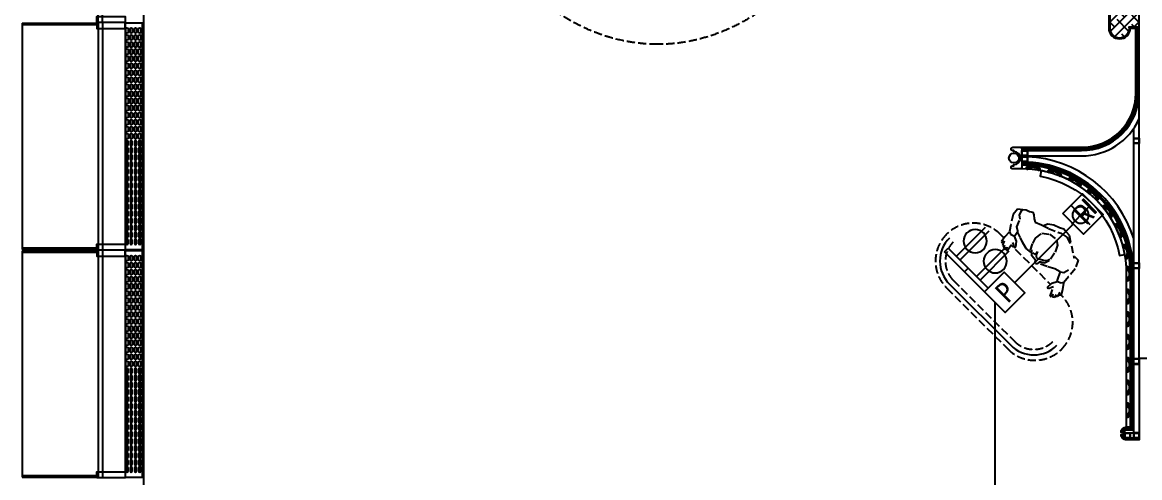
# Model space of a CAD drawing. Extents: x -284868 to 304789, y -137694 to 137894.
# Drawn here: x 56470 to 66775, y -96536 to -92335 of the extents above; entities that cross this region are included whole.
import ezdxf
from ezdxf.enums import TextEntityAlignment as Align

# ---------------------------------------------------------------- set-up
doc = ezdxf.new("R2010")
doc.units = 0
doc.set_wipeout_variables(frame=1)
doc.linetypes.add('DASH', pattern=[0.35, 0.25, -0.1])
doc.layers.get('0').update_dxf_attribs({"linetype": 'CONTINUOUS'})
for name, color, linetype in [('0-墙', 4, 'CONTINUOUS'), ('0-窗', 11, 'CONTINUOUS'), ('EM-插座', 240, 'CONTINUOUS'), ('F-地漏', 8, 'CONTINUOUS'), ('P-完成面', 42, 'CONTINUOUS'), ('P-平面家具', 3, 'CONTINUOUS'), ('WIRE-照明', 130, 'CONTINUOUS')]:
    doc.layers.add(name, color=color, linetype=linetype)
doc.styles.add('20091229Typical Floor GP$0$宋体', font='', dxfattribs={"height": 2.5})
doc.styles.add('宋体', font='')
doc.styles.get('20091229Typical Floor GP$0$宋体').set_extended_font_data('SimSun')
doc.styles.get('宋体').set_extended_font_data('SimSun')
doc.linetypes.add('FENCELINE2', pattern='A,6.35,-2.54,[132,ltypeshp.shx,S=2.54,R=0,X=-2.54,Y=0],-2.54,25.4', length=36.83)

# ---------------------------------------------------------------- blocks, each defined once
blk = doc.blocks.new('A$C3B8026B3')
for p, q in [((950, 27145), (950, 25155)), ((950, 25045), (950, 23055))]:
    blk.add_line(p, q)
for points in [[(700, 27200), (700, 29300)], [(738, 27200), (738, 29300)], [(0, 27194), (0, 25106)], [(700, 27200), (700, 25100)], [(738, 27200), (738, 25100)], [(0, 25094), (0, 23006)], [(700, 25100), (700, 23000)], [(738, 25100), (738, 23000)]]:
    blk.add_lwpolyline(points)
for points in [[(688, 27200), (688, 27255), (950, 27255), (950, 27200)], [(688, 27200), (688, 27145), (950, 27145), (950, 27200)], [(688, 25100), (688, 25155), (950, 25155), (950, 25100)], [(688, 25100), (688, 25045), (950, 25045), (950, 25100)], [(688, 23000), (688, 23055), (950, 23055), (950, 23000)]]:
    blk.add_lwpolyline(points, close=True)
at = {"elevation": 0}
for points in [[(0, 27194), (688, 27194), (688, 27179), (0, 27179)], [(0, 25106), (688, 25106), (688, 25120), (0, 25120)], [(0, 25094), (688, 25094), (688, 25079), (0, 25079)], [(0, 23006), (688, 23006), (688, 23020), (0, 23020)]]:
    blk.add_lwpolyline(points, dxfattribs=at)
blk = doc.blocks.new('LT-BLK-20221201170113', base_point=(81437, -6379))
for p, q in [((79349, -6219, 0), (81437, -6219)), ((79349, -6221, 0), (81437, -6221))]:
    blk.add_line(p, q)
blk.add_lwpolyline([(79349, -6208), (81437, -6208), (81437, -6379), (79349, -6379)], close=True)
for points in [[(79403, -6235), (79433, -6235, -1), (79433, -6255), (79403, -6255, -0.999999)], [(79403, -6274), (79433, -6274, -1), (79433, -6294), (79403, -6294, -0.999999)], [(79468, -6235), (79498, -6235, -1), (79498, -6255), (79468, -6255, -0.999999)], [(79468, -6274), (79498, -6274, -1), (79498, -6294), (79468, -6294, -0.999999)], [(79533, -6235), (79563, -6235, -1), (79563, -6255), (79533, -6255, -0.999999)], [(79533, -6274), (79563, -6274, -1), (79563, -6294), (79533, -6294, -0.999999)], [(79598, -6235), (79628, -6235, -1), (79628, -6255), (79598, -6255, -0.999999)], [(79598, -6274), (79628, -6274, -1), (79628, -6294), (79598, -6294, -0.999999)], [(79663, -6235), (79693, -6235, -1), (79693, -6255), (79663, -6255, -0.999999)], [(79663, -6274), (79693, -6274, -1), (79693, -6294), (79663, -6294, -0.999999)], [(79728, -6235), (79758, -6235, -1), (79758, -6255), (79728, -6255, -0.999999)], [(79728, -6274), (79758, -6274, -1), (79758, -6294), (79728, -6294, -0.999999)], [(79793, -6235), (79823, -6235, -1), (79823, -6255), (79793, -6255, -0.999999)], [(79793, -6274), (79823, -6274, -1), (79823, -6294), (79793, -6294, -0.999999)], [(79858, -6235), (79888, -6235, -1), (79888, -6255), (79858, -6255, -0.999999)], [(79858, -6274), (79888, -6274, -1), (79888, -6294), (79858, -6294, -0.999999)], [(79923, -6235), (79953, -6235, -1), (79953, -6255), (79923, -6255, -0.999999)], [(79923, -6274), (79953, -6274, -1), (79953, -6294), (79923, -6294, -0.999999)], [(79988, -6235), (80018, -6235, -1), (80018, -6255), (79988, -6255, -0.999999)], [(79988, -6274), (80018, -6274, -1), (80018, -6294), (79988, -6294, -0.999999)], [(80053, -6235), (80083, -6235, -1), (80083, -6255), (80053, -6255, -0.999999)], [(80053, -6274), (80083, -6274, -1), (80083, -6294), (80053, -6294, -0.999999)], [(80118, -6235), (80148, -6235, -1), (80148, -6255), (80118, -6255, -0.999999)], [(80118, -6274), (80148, -6274, -1), (80148, -6294), (80118, -6294, -0.999999)], [(80183, -6235), (80213, -6235, -1), (80213, -6255), (80183, -6255, -0.999999)], [(80183, -6274), (80213, -6274, -1), (80213, -6294), (80183, -6294, -0.999999)], [(80248, -6235), (80278, -6235, -1), (80278, -6255), (80248, -6255, -0.999999)], [(80248, -6274), (80278, -6274, -1), (80278, -6294), (80248, -6294, -0.999999)], [(80313, -6235), (80343, -6235, -1), (80343, -6255), (80313, -6255, -0.999999)], [(80313, -6274), (80343, -6274, -1), (80343, -6294), (80313, -6294, -0.999999)], [(80408, -6235), (80378, -6235, 1), (80378, -6255), (80408, -6255, 0.999999)], [(80408, -6274), (80378, -6274, 1), (80378, -6294), (80408, -6294, 0.999999)], [(80473, -6235), (80443, -6235, 1), (80443, -6255), (80473, -6255, 0.999999)], [(80473, -6274), (80443, -6274, 1), (80443, -6294), (80473, -6294, 0.999999)], [(80538, -6235), (80508, -6235, 1), (80508, -6255), (80538, -6255, 0.999999)], [(80538, -6274), (80508, -6274, 1), (80508, -6294), (80538, -6294, 0.999999)], [(80603, -6235), (80573, -6235, 1), (80573, -6255), (80603, -6255, 0.999999)], [(80603, -6274), (80573, -6274, 1), (80573, -6294), (80603, -6294, 0.999999)], [(80668, -6235), (80638, -6235, 1), (80638, -6255), (80668, -6255, 0.999999)], [(80668, -6274), (80638, -6274, 1), (80638, -6294), (80668, -6294, 0.999999)], [(80733, -6235), (80703, -6235, 1), (80703, -6255), (80733, -6255, 0.999999)], [(80733, -6274), (80703, -6274, 1), (80703, -6294), (80733, -6294, 0.999999)], [(80798, -6235), (80768, -6235, 1), (80768, -6255), (80798, -6255, 0.999999)], [(80798, -6274), (80768, -6274, 1), (80768, -6294), (80798, -6294, 0.999999)], [(80863, -6235), (80833, -6235, 1), (80833, -6255), (80863, -6255, 0.999999)], [(80863, -6274), (80833, -6274, 1), (80833, -6294), (80863, -6294, 0.999999)], [(80928, -6235), (80898, -6235, 1), (80898, -6255), (80928, -6255, 0.999999)], [(80928, -6274), (80898, -6274, 1), (80898, -6294), (80928, -6294, 0.999999)], [(80993, -6235), (80963, -6235, 1), (80963, -6255), (80993, -6255, 0.999999)], [(80993, -6274), (80963, -6274, 1), (80963, -6294), (80993, -6294, 0.999999)], [(81058, -6235), (81028, -6235, 1), (81028, -6255), (81058, -6255, 0.999999)], [(81058, -6274), (81028, -6274, 1), (81028, -6294), (81058, -6294, 0.999999)], [(81123, -6235), (81093, -6235, 1), (81093, -6255), (81123, -6255, 0.999999)], [(81123, -6274), (81093, -6274, 1), (81093, -6294), (81123, -6294, 0.999999)], [(81188, -6235), (81158, -6235, 1), (81158, -6255), (81188, -6255, 0.999999)], [(81188, -6274), (81158, -6274, 1), (81158, -6294), (81188, -6294, 0.999999)], [(81253, -6235), (81223, -6235, 1), (81223, -6255), (81253, -6255, 0.999999)], [(81253, -6274), (81223, -6274, 1), (81223, -6294), (81253, -6294, 0.999999)], [(81318, -6235), (81288, -6235, 1), (81288, -6255), (81318, -6255, 0.999999)], [(81318, -6274), (81288, -6274, 1), (81288, -6294), (81318, -6294, 0.999999)], [(81383, -6235), (81353, -6235, 1), (81353, -6255), (81383, -6255, 0.999999)], [(81383, -6274), (81353, -6274, 1), (81353, -6294), (81383, -6294, 0.999999)], [(79403, -6314), (79433, -6314, -1), (79433, -6334), (79403, -6334, -0.999999)], [(79403, -6353), (79433, -6353, -1), (79433, -6373), (79403, -6373, -0.999999)], [(79468, -6314), (79498, -6314, -1), (79498, -6334), (79468, -6334, -0.999999)], [(79468, -6353), (79498, -6353, -1), (79498, -6373), (79468, -6373, -0.999999)], [(79533, -6314), (79563, -6314, -1), (79563, -6334), (79533, -6334, -0.999999)], [(79533, -6353), (79563, -6353, -1), (79563, -6373), (79533, -6373, -0.999999)], [(79598, -6314), (79628, -6314, -1), (79628, -6334), (79598, -6334, -0.999999)], [(79598, -6353), (79628, -6353, -1), (79628, -6373), (79598, -6373, -0.999999)], [(79663, -6314), (79693, -6314, -1), (79693, -6334), (79663, -6334, -0.999999)], [(79663, -6353), (79693, -6353, -1), (79693, -6373), (79663, -6373, -0.999999)], [(79728, -6314), (79758, -6314, -1), (79758, -6334), (79728, -6334, -0.999999)], [(79728, -6353), (79758, -6353, -1), (79758, -6373), (79728, -6373, -0.999999)], [(79793, -6314), (79823, -6314, -1), (79823, -6334), (79793, -6334, -0.999999)], [(79793, -6353), (79823, -6353, -1), (79823, -6373), (79793, -6373, -0.999999)], [(79858, -6314), (79888, -6314, -1), (79888, -6334), (79858, -6334, -0.999999)], [(79858, -6353), (79888, -6353, -1), (79888, -6373), (79858, -6373, -0.999999)], [(79923, -6314), (79953, -6314, -1), (79953, -6334), (79923, -6334, -0.999999)], [(79923, -6353), (79953, -6353, -1), (79953, -6373), (79923, -6373, -0.999999)], [(79988, -6314), (80018, -6314, -1), (80018, -6334), (79988, -6334, -0.999999)], [(79988, -6353), (80018, -6353, -1), (80018, -6373), (79988, -6373, -0.999999)], [(80053, -6314), (80083, -6314, -1), (80083, -6334), (80053, -6334, -0.999999)], [(80053, -6353), (80083, -6353, -1), (80083, -6373), (80053, -6373, -0.999999)], [(80118, -6314), (80148, -6314, -1), (80148, -6334), (80118, -6334, -0.999999)], [(80118, -6353), (80148, -6353, -1), (80148, -6373), (80118, -6373, -0.999999)], [(80183, -6314), (80213, -6314, -1), (80213, -6334), (80183, -6334, -0.999999)], [(80183, -6353), (80213, -6353, -1), (80213, -6373), (80183, -6373, -0.999999)], [(80248, -6314), (80278, -6314, -1), (80278, -6334), (80248, -6334, -0.999999)], [(80248, -6353), (80278, -6353, -1), (80278, -6373), (80248, -6373, -0.999999)], [(80313, -6314), (80343, -6314, -1), (80343, -6334), (80313, -6334, -0.999999)], [(80313, -6353), (80343, -6353, -1), (80343, -6373), (80313, -6373, -0.999999)], [(80408, -6314), (80378, -6314, 1), (80378, -6334), (80408, -6334, 0.999999)], [(80408, -6353), (80378, -6353, 1), (80378, -6373), (80408, -6373, 0.999999)], [(80473, -6314), (80443, -6314, 1), (80443, -6334), (80473, -6334, 0.999999)], [(80473, -6353), (80443, -6353, 1), (80443, -6373), (80473, -6373, 0.999999)], [(80538, -6314), (80508, -6314, 1), (80508, -6334), (80538, -6334, 0.999999)], [(80538, -6353), (80508, -6353, 1), (80508, -6373), (80538, -6373, 0.999999)], [(80603, -6314), (80573, -6314, 1), (80573, -6334), (80603, -6334, 0.999999)], [(80603, -6353), (80573, -6353, 1), (80573, -6373), (80603, -6373, 0.999999)], [(80668, -6314), (80638, -6314, 1), (80638, -6334), (80668, -6334, 0.999999)], [(80668, -6353), (80638, -6353, 1), (80638, -6373), (80668, -6373, 0.999999)], [(80733, -6314), (80703, -6314, 1), (80703, -6334), (80733, -6334, 0.999999)], [(80733, -6353), (80703, -6353, 1), (80703, -6373), (80733, -6373, 0.999999)], [(80798, -6314), (80768, -6314, 1), (80768, -6334), (80798, -6334, 0.999999)], [(80798, -6353), (80768, -6353, 1), (80768, -6373), (80798, -6373, 0.999999)], [(80863, -6314), (80833, -6314, 1), (80833, -6334), (80863, -6334, 0.999999)], [(80863, -6353), (80833, -6353, 1), (80833, -6373), (80863, -6373, 0.999999)], [(80928, -6314), (80898, -6314, 1), (80898, -6334), (80928, -6334, 0.999999)], [(80928, -6353), (80898, -6353, 1), (80898, -6373), (80928, -6373, 0.999999)], [(80993, -6314), (80963, -6314, 1), (80963, -6334), (80993, -6334, 0.999999)], [(80993, -6353), (80963, -6353, 1), (80963, -6373), (80993, -6373, 0.999999)], [(81058, -6314), (81028, -6314, 1), (81028, -6334), (81058, -6334, 0.999999)], [(81058, -6353), (81028, -6353, 1), (81028, -6373), (81058, -6373, 0.999999)], [(81123, -6314), (81093, -6314, 1), (81093, -6334), (81123, -6334, 0.999999)], [(81123, -6353), (81093, -6353, 1), (81093, -6373), (81123, -6373, 0.999999)], [(81188, -6314), (81158, -6314, 1), (81158, -6334), (81188, -6334, 0.999999)], [(81188, -6353), (81158, -6353, 1), (81158, -6373), (81188, -6373, 0.999999)], [(81253, -6314), (81223, -6314, 1), (81223, -6334), (81253, -6334, 0.999999)], [(81253, -6353), (81223, -6353, 1), (81223, -6373), (81253, -6373, 0.999999)], [(81318, -6314), (81288, -6314, 1), (81288, -6334), (81318, -6334, 0.999999)], [(81318, -6353), (81288, -6353, 1), (81288, -6373), (81318, -6373, 0.999999)], [(81383, -6314), (81353, -6314, 1), (81353, -6334), (81383, -6334, 0.999999)], [(81383, -6353), (81353, -6353, 1), (81353, -6373), (81383, -6373, 0.999999)]]:
    blk.add_lwpolyline(points, format="xyb", close=True)
blk = doc.blocks.new('A$C678165FB')
blk.add_lwpolyline([(-36631, 31800), (-36631, 19300)])
at = {"xscale": -1, "rotation": 270}
for p in [(-36801, 25544), (-36801, 23444)]:
    blk.add_blockref('LT-BLK-20221201170113', p, dxfattribs=at)
blk = doc.blocks.new('A$C55830984')
at = {"layer": 'P-完成面', "color": 251}
for points in [[(-50, 50), (0, 50), (0, 0), (-50, 0)], [(-47, 47), (-3, 47), (-3, 3), (-47, 3)]]:
    blk.add_lwpolyline(points, close=True, dxfattribs=at)
blk = doc.blocks.new('A$Cdc63680e')
at = {"layer": 'P-完成面', "ltscale": 3}
h = blk.add_hatch(dxfattribs=at)
h.set_pattern_fill('ANSI38', color=250)
h.set_pattern_definition([(45, (-422851.3827, 373884.1253), (-2.24506403, 2.24506403), []), (135, (-422851.3827, 373884.1253), (-6.73519209, 2.24506403), [7.9375, -4.7625])])
edge = h.paths.add_edge_path()
edge.add_arc((-71, 0), 61.2, 359.6402, 407.8678)
edge.add_arc((-24, 54), 10.3, 96.603, 231.5978, ccw=False)
edge.add_arc((-25, 55), 9, 0, 89.651, ccw=False)
edge.add_line((-16, 55), (-16, 34))
edge.add_line((-16, 34), (-1, 34))
edge.add_line((-1, 34), (-1, -34))
edge.add_line((-1, -34), (-16, -34))
edge.add_line((-16, -34), (-16, -55))
edge.add_arc((-25, -55), 9, 270.349, 360, ccw=False)
edge.add_arc((-24, -54), 10.3, 128.4022, 263.397, ccw=False)
edge.add_arc((-71, 0), 61.2, 312.1322, 360.3598)
at = {"layer": 'P-完成面'}
blk.add_lwpolyline([(-11, 0, 0.213484), (-31, 45), (-31, 45, -0.669016), (-25, 65), (-25, 65, -0.414214), (-15, 55), (-15, 35), (0, 35), (0, -35), (-15, -35), (-15, -55, -0.414214), (-25, -65), (-25, -65, -0.669016), (-31, -45), (-31, -45, 0.213484), (-11, 0, -0.213484)], format="xyb", dxfattribs=at)
at = {"layer": 'P-完成面', "color": 251}
blk.add_lwpolyline([(-10, 0, 0.213595), (-30, 46, -0.668146), (-25, 64, -0.41243), (-16, 55), (-16, 34), (-1, 34), (-1, -34), (-16, -34), (-16, -55, -0.41243), (-25, -64, -0.668146), (-30, -46, 0.213595)], format="xyb", close=True, dxfattribs=at)
blk = doc.blocks.new('A$C05673959')
at = {"color": 6, "linetype": 'DASH', "ltscale": 80, "elevation": 0}
for points in [[(6, 41), (1, 45), (0, 39)], [(10, 25), (1, 45)], [(17, 47), (20, 52), (23, 47)], [(20, 25), (20, 52)], [(30, 25), (39, 45)], [(34, 41), (39, 45), (40, 39)]]:
    blk.add_lwpolyline(points, dxfattribs=at)
for points in [[(5, 15), (5, 0), (35, 0), (35, 15)], [(10, 15), (30, 15), (30, 25), (10, 25)]]:
    blk.add_lwpolyline(points, close=True, dxfattribs=at)
blk = doc.blocks.new('A$C91fbf63e')
at = {"color": 8}
blk.add_wipeout([(0, 0), (-50, 0), (-50, -50), (0, -50)], dxfattribs=at).dxf.layer = 'P-完成面'
at = {"layer": 'P-完成面'}
h = blk.add_hatch(dxfattribs=at)
h.set_pattern_fill('_USER', color=8, scale=3.749611, angle=225, style=0, double=1, pattern_type=0)
h.set_pattern_definition([(135, (1.25, -48.3284), (2.65138, 2.65138), []), (45, (1.25, -48.3284), (2.65138, -2.65138), [])])
h.paths.add_polyline_path([(-2, -48), (-2, -43), (-47, -43), (-47, -48)])
at = {"layer": 'P-完成面', "color": 3, "elevation": 0}
for points in [[(-3, -48), (-2, -48), (-2, -2), (-48, -2), (-48, -48), (-47, -48), (-47, -50), (-50, -50), (-50, 0), (0, 0), (0, -50), (-3, -50), (-3, -48)], [(-47, -43), (-2, -43), (-2, -48), (-47, -48), (-47, -43)]]:
    blk.add_lwpolyline(points, dxfattribs=at)
at = {"layer": 'P-完成面', "color": 8, "elevation": 0}
blk.add_lwpolyline([(-47, -50), (-3, -50)], dxfattribs=at)
at = {"layer": 'P-完成面', "color": 8}
for centre in [(-47, -43, 0), (-2, -43, 0)]:
    blk.add_arc(centre, 0.722, 234.7473, 305.2527, dxfattribs=at)
at = {"layer": 'P-完成面', "color": 8, "extrusion": (0, 0, -1), "xscale": -0.674219491757518, "yscale": 0.674219491757518, "zscale": -0.674219491757518, "rotation": 180}
blk.add_blockref('A$C05673959', (12, -2, 0), dxfattribs=at)
blk = doc.blocks.new('*U406')
blk.add_line((-202, 244), (-202, 29))
at = {"color": 250}
blk.add_wipeout([(1, 82), (4, 85), (7, 89), (10, 92), (12, 96), (15, 101), (17, 105), (18, 109), (20, 114), (21, 118), (22, 123), (23, 127), (23, 132), (23, 137), (23, 142), (22, 146), (21, 151), (20, 155), (19, 160), (17, 164), (15, 169), (13, 173), (10, 177), (8, 181), (5, 184), (1, 188), (-2, 191), (-6, 194), (-9, 197), (-13, 199), (-18, 202), (-22, 204), (-26, 205), (-31, 207), (-35, 208), (-40, 209), (-44, 210), (-49, 210), (-54, 210), (-59, 210), (-63, 209), (-68, 208), (-72, 207), (-77, 206), (-81, 204), (-86, 202), (-90, 200), (-94, 197), (-98, 195), (-101, 192), (-105, 188), (-108, 185), (-111, 181), (-114, 178), (-116, 174), (-119, 169), (-121, 165), (-122, 161), (-124, 156), (-125, 152), (-126, 147), (-127, 143), (-127, 138), (-127, 133), (-127, 128), (-126, 124), (-125, 119), (-124, 115), (-123, 110), (-121, 106), (-119, 101), (-117, 97), (-114, 93), (-112, 89), (-109, 86), (-105, 82), (-102, 79), (-98, 76), (-95, 73), (-91, 71), (-86, 68), (-82, 66), (-78, 65), (-73, 63), (-69, 62), (-64, 61), (-60, 60), (-55, 60), (-50, 60), (-45, 60), (-41, 61), (-36, 62), (-32, 63), (-27, 64), (-23, 66), (-18, 68), (-14, 70), (-10, 73), (-6, 75), (-3, 78)], dxfattribs=at)
for points in [[(-160, 135), (-172, 135), (-172, 219), (-160, 219)], [(-160, 53), (-172, 53), (-172, 135), (-160, 135)]]:
    blk.add_hatch(color=256).paths.add_polyline_path(points)
for q in [(-172, 217), (-172, 53)]:
    blk.add_line((-172, 135), q)
at = {"color": 251}
for q in [(-52, 255), (-172, 135), (68, 135), (-52, 15)]:
    blk.add_line((-52, 135), q, dxfattribs=at)
for points in [[(-172, 53), (-160, 53), (-160, 219), (-172, 219)], [(-172, 53), (-172, 53), (-172, 217), (-172, 217)]]:
    blk.add_lwpolyline(points, close=True)
blk.add_circle((-52, 135), 75)
blk = doc.blocks.new('A$C78095CF1')
at = {"color": 251, "linetype": 'DASH', "ltscale": 300}
blk.add_wipeout([(673, 62), (712, 104), (722, 0), (736, 0), (743, 37), (750, 2), (769, 7), (774, 42), (776, 25), (793, 30), (797, 69), (800, 69), (805, 48), (821, 62), (810, 121), (788, 185), (833, 372), (823, 471), (772, 488), (776, 469), (693, 574), (672, 597), (586, 680), (543, 700), (520, 696), (496, 693), (465, 693), (433, 692), (369, 674), (338, 639), (317, 635), (244, 630), (218, 658), (198, 696), (175, 713), (142, 707), (104, 702), (69, 689), (68, 690), (18, 674), (0, 605), (43, 425), (45, 418), (26, 365), (23, 354), (12, 296), (28, 282), (35, 302), (36, 303), (40, 263), (57, 259), (59, 275), (64, 240), (83, 236), (90, 266), (97, 233), (111, 232), (121, 337), (160, 295), (176, 307), (154, 366), (113, 405), (120, 466), (134, 451), (175, 416), (214, 384), (277, 341), (340, 328), (352, 326), (367, 298), (418, 275), (425, 253), (437, 241), (453, 249), (458, 259), (464, 259), (532, 264), (559, 266), (623, 276), (642, 279), (658, 278), (696, 278), (707, 277), (720, 172), (679, 132), (659, 78), (657, 74)], dxfattribs=at).dxf.layer = 'P-平面家具'
at = {"layer": 'P-平面家具', "color": 251, "linetype": 'DASH', "ltscale": 300}
for p, q in [((142, 704), (104, 702)), ((142, 707), (175, 713)), ((175, 713), (198, 696)), ((18, 674), (0, 605)), ((0, 605), (25, 500)), ((69, 691), (18, 674)), ((61, 630), (66, 689)), ((88, 592), (61, 630)), ((88, 592), (61, 630)), ((65, 672), (69, 691)), ((104, 702), (69, 689)), ((92, 503), (88, 592)), ((92, 503), (88, 592)), ((198, 696), (218, 658)), ((218, 658), (244, 630)), ((244, 630), (317, 635)), ((317, 635), (399, 634)), ((338, 639), (369, 674)), ((369, 674), (433, 692)), ((399, 634), (535, 643)), ((433, 692), (496, 693)), ((496, 693), (543, 700)), ((535, 643), (610, 633)), ((543, 700), (586, 680)), ((586, 680), (623, 663)), ((610, 633), (693, 574)), ((623, 663), (675, 593)), ((25, 500), (45, 418)), ((120, 466), (92, 503)), ((319, 481), (355, 557)), ((319, 419), (319, 481)), ((355, 557), (432, 584)), ((432, 584), (525, 564)), ((525, 564), (558, 515)), ((558, 515), (569, 426)), ((693, 574), (776, 469)), ((776, 469), (772, 488)), ((772, 488), (823, 471)), ((823, 471), (833, 372)), ((23, 354), (12, 296)), ((45, 418), (23, 354)), ((43, 425), (66, 407)), ((66, 407), (106, 405)), ((113, 405), (115, 431)), ((154, 366), (113, 405)), ((115, 431), (120, 466)), ((128, 455), (120, 466)), ((169, 422), (128, 455)), ((176, 307), (154, 366)), ((231, 372), (169, 422)), ((277, 341), (214, 384)), ((328, 345), (316, 413)), ((330, 352), (353, 319)), ((367, 298), (338, 354)), ((394, 339), (397, 366)), ((397, 366), (401, 327)), ((569, 426), (551, 328)), ((833, 372), (808, 267)), ((12, 296), (28, 282)), ((28, 282), (35, 312)), ((33, 302), (36, 302)), ((35, 312), (40, 263)), ((40, 263), (57, 259)), ((57, 259), (59, 275)), ((59, 275), (64, 240)), ((64, 240), (83, 236)), ((83, 236), (90, 266)), ((90, 266), (97, 233)), ((111, 234), (121, 337)), ((121, 337), (136, 323)), ((136, 323), (160, 295)), ((160, 295), (176, 307)), ((340, 328), (277, 341)), ((361, 330), (382, 327)), ((418, 275), (367, 298)), ((382, 327), (394, 339)), ((401, 327), (413, 306)), ((413, 306), (434, 298)), ((425, 253), (418, 275)), ((437, 241), (425, 253)), ((434, 298), (460, 305)), ((453, 249), (437, 241)), ((464, 273), (453, 249)), ((460, 305), (497, 311)), ((479, 278), (464, 273)), ((559, 266), (464, 259)), ((519, 287), (479, 278)), ((497, 311), (530, 325)), ((551, 330), (519, 287)), ((530, 325), (551, 349)), ((642, 279), (559, 266)), ((707, 277), (642, 279)), ((705, 278), (745, 286)), ((718, 197), (707, 277)), ((745, 286), (776, 335)), ((808, 267), (788, 185)), ((97, 233), (111, 234)), ((657, 74), (679, 132)), ((679, 132), (720, 172)), ((720, 172), (718, 197)), ((767, 173), (727, 172)), ((790, 192), (767, 173)), ((788, 185), (810, 121)), ((810, 121), (821, 62)), ((673, 62), (657, 74)), ((697, 90), (673, 62)), ((712, 104), (697, 90)), ((722, 0), (712, 104)), ((736, 0), (722, 0)), ((743, 33), (736, 0)), ((750, 2), (743, 33)), ((769, 7), (750, 2)), ((774, 42), (769, 7)), ((776, 25), (774, 42)), ((793, 30), (776, 25)), ((798, 79), (793, 30)), ((800, 69), (797, 69)), ((805, 48), (798, 79)), ((821, 62), (805, 48))]:
    blk.add_line(p, q, dxfattribs=at)
blk = doc.blocks.new('A$C55573B10')
at = {"ltscale": 5}
blk.add_lwpolyline([(0, 1.152), (1.097, 1.152), (1.097, 0), (0, 0)], close=True, dxfattribs=at)
at = {"style": '宋体'}
blk.add_text('P', height=0.804, dxfattribs=at).set_placement((0.305, 0.169))
blk = doc.blocks.new('20091229Typical Floor GP$0$墙身安装双插座电源接线盒')
for p, q in [((0, 43), (0, -43)), ((0, 43), (15.6, 43)), ((15.6, -43), (15.6, 43)), ((15.6, 7.8), (140.7, 7.8)), ((15.6, -7.8), (140.7, -7.8)), ((0, -43), (15.6, -43))]:
    blk.add_line(p, q)
blk.add_circle((88.3, 0), 35.2)
at = {"style": '20091229Typical Floor GP$0$宋体'}
blk.add_attdef('2', text='', height=51.6, rotation=360, dxfattribs=at).set_placement((178, 1.6), align=Align.MIDDLE)
blk = doc.blocks.new('A$C061403f9')
at = {"ltscale": 5}
blk.add_lwpolyline([(-128, 270), (128, 270), (128, 0), (-128, 0)], close=True, dxfattribs=at)
at = {"style": '宋体'}
blk.add_text('R', height=188, dxfattribs=at).set_placement((-57, 39))
blk = doc.blocks.new('A$Cc0ea1f79')
at = {"layer": 'P-平面家具', "linetype": 'DASH', "ltscale": 300}
blk.add_open_spline([(-5500, 0), (-5500, -38), (-5499, -76), (-5492, -165), (-5486, -217), (-5467, -321), (-5456, -372), (-5427, -474), (-5410, -524), (-5372, -623), (-5350, -672), (-5302, -768), (-5276, -816), (-5219, -908), (-5188, -953), (-5123, -1042), (-5088, -1085), (-5014, -1169), (-4975, -1210), (-4875, -1307), (-4813, -1361), (-4681, -1465), (-4612, -1514), (-4467, -1606), (-4391, -1649), (-4235, -1729), (-4155, -1766), (-3989, -1833), (-3904, -1864), (-3730, -1918), (-3641, -1942), (-3461, -1982), (-3370, -1999), (-3185, -2026), (-3092, -2035), (-2905, -2048), (-2811, -2051), (-2624, -2049), (-2530, -2045), (-2343, -2029), (-2250, -2017), (-2067, -1987), (-1976, -1969), (-1797, -1925), (-1709, -1900), (-1537, -1843), (-1453, -1811), (-1289, -1741), (-1210, -1702), (-1056, -1619), (-982, -1575), (-840, -1480), (-772, -1430), (-644, -1324), (-583, -1268), (-469, -1152), (-416, -1091), (-328, -976), (-291, -923), (-223, -814), (-192, -758), (-137, -645), (-113, -587), (-71, -469), (-53, -409), (-26, -288), (-15, -227), (-2, -104), (1, -43), (-1, 80), (-5, 142), (-21, 264), (-33, 325), (-64, 446), (-83, 505), (-127, 622), (-153, 680), (-211, 793), (-243, 848), (-313, 956), (-351, 1008), (-433, 1110), (-477, 1160), (-570, 1255), (-619, 1301), (-722, 1390), (-776, 1432), (-888, 1513), (-947, 1552), (-1067, 1626), (-1130, 1660), (-1258, 1725), (-1324, 1756), (-1458, 1813), (-1527, 1839), (-1668, 1887), (-1739, 1908), (-1884, 1947), (-1958, 1965), (-2106, 1994), (-2181, 2007), (-2333, 2027), (-2409, 2035), (-2562, 2046), (-2639, 2049), (-2793, 2051), (-2870, 2049), (-3023, 2041), (-3100, 2034), (-3252, 2017), (-3327, 2006), (-3477, 1979), (-3551, 1963), (-3697, 1926), (-3769, 1906), (-3911, 1861), (-3981, 1836), (-4117, 1782), (-4184, 1752), (-4314, 1690), (-4377, 1656), (-4500, 1585), (-4560, 1548), (-4675, 1469), (-4730, 1428), (-4836, 1341), (-4886, 1296), (-4983, 1203), (-5028, 1154), (-5113, 1054), (-5153, 1002), (-5227, 896), (-5261, 842), (-5323, 730), (-5350, 673), (-5399, 557), (-5420, 498), (-5454, 379), (-5468, 318), (-5489, 196), (-5495, 135), (-5499, 49), (-5500, 24), (-5500, 0)], degree=3, knots=[0, 0, 0, 0, 0.052798, 0.052798, 0.12583, 0.12583, 0.198862, 0.198862, 0.271894, 0.271894, 0.344926, 0.344926, 0.417958, 0.417958, 0.49099, 0.49099, 0.564022, 0.564022, 0.637054, 0.637054, 0.742154, 0.742154, 0.847255, 0.847255, 0.952356, 0.952356, 1.057456, 1.057456, 1.162557, 1.162557, 1.267658, 1.267658, 1.372758, 1.372758, 1.477859, 1.477859, 1.58296, 1.58296, 1.68806, 1.68806, 1.793161, 1.793161, 1.898262, 1.898262, 2.003362, 2.003362, 2.108463, 2.108463, 2.213564, 2.213564, 2.318664, 2.318664, 2.423765, 2.423765, 2.528866, 2.528866, 2.633966, 2.633966, 2.720038, 2.720038, 2.806109, 2.806109, 2.89218, 2.89218, 2.978251, 2.978251, 3.064322, 3.064322, 3.150394, 3.150394, 3.236465, 3.236465, 3.322536, 3.322536, 3.408607, 3.408607, 3.494678, 3.494678, 3.580749, 3.580749, 3.666821, 3.666821, 3.752892, 3.752892, 3.838963, 3.838963, 3.925034, 3.925034, 4.011105, 4.011105, 4.097177, 4.097177, 4.183248, 4.183248, 4.269319, 4.269319, 4.35539, 4.35539, 4.441461, 4.441461, 4.527532, 4.527532, 4.613604, 4.613604, 4.699675, 4.699675, 4.785746, 4.785746, 4.871817, 4.871817, 4.957888, 4.957888, 5.04396, 5.04396, 5.130031, 5.130031, 5.216102, 5.216102, 5.302173, 5.302173, 5.388244, 5.388244, 5.474316, 5.474316, 5.560387, 5.560387, 5.646458, 5.646458, 5.732529, 5.732529, 5.8186, 5.8186, 5.904671, 5.904671, 5.990743, 5.990743, 6.076814, 6.076814, 6.162885, 6.162885, 6.248956, 6.248956, 6.283185, 6.283185, 6.283185, 6.283185], dxfattribs=at)

msp = doc.modelspace()

# ---------------------------------------------------------------- hatches: boundary and pattern name
at = {"layer": 'P-完成面', "ltscale": 3}
h = msp.add_hatch(dxfattribs=at)
h.set_pattern_fill('ANSI38', color=250, scale=20)
h.set_pattern_definition([(45, (-356380.61, 278012.77), (-44.9012806, 44.9012806), []), (135, (-356380.61, 278012.77), (-134.703842, 44.9012806), [158.75, -95.25])])
h.paths.add_polyline_path([(66770, -84598), (65640, -84598, 1), (65640, -84678), (65800, -84678), (65800, -84748), (65990, -84748, -0.414214), (66120, -84878), (66120, -85798, -0.414214), (65990, -85928), (65800, -85928), (65800, -85998), (65640, -85998, 1), (65640, -86078), (66240, -86078, -0.414214), (66750, -86588), (66750, -87198), (66680, -87198, 0.447214), (66590, -87098, 0.414214), (66500, -87188), (66500, -87538), (66700, -87538), (66700, -92038), (66500, -92038), (66500, -92388, 0.414214), (66590, -92478, 0.447214), (66680, -92378), (66770, -92378)])

# ---------------------------------------------------------------- linework, layer by layer
at = {"layer": '0-墙', "ltscale": 3}
msp.add_lwpolyline([(66970, -95158), (66970, -95438), (66770, -95438), (66770, -75288), (67220, -75288), (67220, -75488), (66970, -75488), (66970, -95008), (67040, -95008), (67040, -95158), (66970, -95158)], dxfattribs=at)
at = {"layer": 'P-完成面', "color": 251, "ltscale": 3}
msp.add_line((66720, -94653), (66720, -93314), dxfattribs=at)
at = {"layer": 'P-完成面', "color": 251}
for p, q in [((65740, -93568), (65740, -93573)), ((66626, -96079), (66626, -96178)), ((66638, -96082), (66626, -96082)), ((66638, -96094), (66720, -96094)), ((66638, -96172), (66626, -96172))]:
    msp.add_line(p, q, dxfattribs=at)
at = {"layer": 'P-完成面', "ltscale": 3}
for points in [[(66490, -92033), (66490, -92388, 0.414214), (66590, -92488), (66590, -92488, 0.414214), (66690, -92388), (66770, -92388)], [(65690, -93498), (65690, -93488), (66240, -93488, 0.414214), (66740, -92988), (66740, -92388)], [(65690, -93498), (66240, -93498, 0.414214), (66750, -92988), (66750, -92388)]]:
    msp.add_lwpolyline(points, format="xyb", dxfattribs=at)
at = {"layer": 'P-完成面', "color": 251, "ltscale": 3}
for points in [[(66500, -92038), (66500, -92388, 0.414214), (66590, -92478, 0.447214), (66680, -92378), (66770, -92378)], [(65690, -93508), (66240, -93508, 0.414214), (66760, -92988), (66760, -92388)], [(65690, -93518), (66240, -93518, 0.414214), (66770, -92988), (66770, -92388)], [(65690, -93568), (66240, -93568, 0.296379), (66770, -93224, 0.296379)]]:
    msp.add_lwpolyline(points, format="xyb", dxfattribs=at)
at = {"layer": 'P-完成面'}
msp.add_lwpolyline([(65685, -93688), (65605, -93688, -0.414214), (65590, -93673), (65590, -93673, -0.414214), (65605, -93658), (65615, -93658, -1), (65615, -93648, 1), (65615, -93528, -1), (65615, -93518), (65605, -93518, -0.414214), (65590, -93503), (65590, -93503, -0.414214), (65605, -93488), (65685, -93488), (65685, -93498), (65690, -93498), (65690, -93678), (65685, -93678)], format="xyb", close=True, dxfattribs=at)
at = {"layer": 'P-完成面', "color": 251}
for points in [[(66720, -96070), (66720, -94653, 0.414214), (65690, -93623, 0.414214)], [(66705, -96082), (66705, -94653, 0.414214), (65690, -93638, 0.414214)], [(66693, -96070), (66693, -94653, 0.414214), (65690, -93650)], [(66720, -94329, 0.31455), (65740, -93575)], [(66769, -96172), (66769, -96187), (66655, -96187, -0.407029), (66606, -96140), (66626, -96140), (66626, -96117), (66606, -96117, -0.407029), (66655, -96070), (66693, -96070)]]:
    msp.add_lwpolyline(points, format="xyb", dxfattribs=at)
at = {"layer": 'P-完成面'}
for points in [[(66690, -96068), (66690, -94653, 0.414214), (65690, -93653)], [(65868, -93705), (65859, -93754, -0.309555), (66590, -94485), (66639, -94476, 0.309555), (65868, -93705, 0)], [(66770, -96172), (66770, -96188), (66655, -96188, -0.414214), (66605, -96138), (66605, -96138), (66625, -96138), (66625, -96118), (66605, -96118), (66605, -96118, -0.414214), (66655, -96068), (66690, -96068)]]:
    msp.add_lwpolyline(points, format="xyb", dxfattribs=at)
at = {"layer": 'P-完成面', "color": 8}
msp.add_lwpolyline([(66655, -96068), (66655, -94653, 0.414214), (65690, -93688), (65690, -93688), (65690, -93678)], format="xyb", dxfattribs=at)
at = {"layer": 'P-完成面', "color": 251}
for points in [[(66720, -95488), (66770, -95488), (66770, -96122), (66720, -96122)], [(66688, -96122), (66720, -96122), (66720, -96172), (66688, -96172)]]:
    msp.add_lwpolyline(points, close=True, dxfattribs=at)
msp.add_lwpolyline([(66720, -96172), (66638, -96172), (66638, -96082), (66720, -96082)], dxfattribs=at)
at = {"layer": 'P-完成面'}
msp.add_circle((65615, -93588), 45, dxfattribs=at)

# ---------------------------------------------------------------- block references
at = {"ltscale": 3, "rotation": 90}
msp.add_blockref('A$Cc0ea1f79', (62330, -87038), dxfattribs=at)
at = {"layer": '0-窗'}
msp.add_blockref('A$C3B8026B3', (56470, -119538), dxfattribs=at)
at = {"layer": 'F-地漏'}
msp.add_blockref('A$C678165FB', (94220, -117886), dxfattribs=at)
at = {"layer": 'P-完成面', "color": 1, "ltscale": 3}
for p in [(66770, -93453), (65740, -93568), (65740, -93623), (66770, -94605), (66770, -95488), (66688, -96172), (66770, -96172)]:
    msp.add_blockref('A$C55830984', p, dxfattribs=at)
at = {"layer": 'P-完成面', "color": 1, "ltscale": 3, "xscale": -1}
for p, rotation in [((65795, -93660), 263.990143631382), ((65999, -93703), 251.9901436313806), ((66190, -93788), 239.9901436313806), ((66359, -93911), 227.9901436313807), ((66499, -94066), 215.9901436313807), ((66603, -94247), 203.9901436313808), ((66668, -94446), 191.9901436313808), ((66690, -94654), 180.4965831798653), ((66690, -94864), 180), ((66690, -95074), 180), ((66690, -95284), 180), ((66690, -95494), 180), ((66690, -95704), 180), ((66690, -95914), 180)]:
    msp.add_blockref('A$Cdc63680e', p, dxfattribs=dict(at, rotation=rotation))

# ---------------------------------------------------------------- next in the draw order: block references
at = {"layer": 'P-完成面', "ltscale": 3, "xscale": 0.2000203023842177, "yscale": 0.2000203023842177, "zscale": 0.2000203023842177}
msp.add_blockref('A$C91fbf63e', (66720, -92378), dxfattribs=at)
at = {"layer": 'P-平面家具', "linetype": 'DASH', "ltscale": 300, "xscale": -1.008957704772744, "yscale": 1.008957704772744, "zscale": 1.008957704772744, "rotation": 45.00091616799906}
msp.add_blockref('*U406', (66290, -94247), dxfattribs=at)

# ---------------------------------------------------------------- next in the draw order: linework, layer by layer
at = {"layer": 'P-平面家具', "linetype": 'DASH', "ltscale": 300}
msp.add_lwpolyline([(64994, -94291), (64994, -94291, 0.414214), (64995, -94786), (65561, -95351, 0.414214), (66056, -95350), (66056, -95350, 0.414214), (66055, -94855), (65489, -94290, 0.414214)], format="xyb", close=True, dxfattribs=at)

# ---------------------------------------------------------------- next in the draw order: block references
at = {"layer": 'P-平面家具', "linetype": 'DASH', "ltscale": 300, "xscale": 0.8800000001215574, "yscale": 0.8800000001215574, "zscale": 0.8800000001215574, "rotation": 334.2027609682958}
msp.add_blockref('A$C78095CF1', (65377, -94586), dxfattribs=at)

# ---------------------------------------------------------------- next in the draw order: linework, layer by layer
at = {"layer": 'P-平面家具', "color": 6, "linetype": 'FENCELINE2', "ltscale": 3}
msp.add_lwpolyline([(65020, -94326, 0.414214), (65021, -94751), (65588, -95315, 0.414214), (66012, -95315, 0.414214)], format="xyb", dxfattribs=at)
at = {"layer": 'P-平面家具', "color": 251, "linetype": 'DASH', "ltscale": 300}
msp.add_lwpolyline([(65056, -94362, 0.414214), (65056, -94715), (65623, -95280, 0.414214), (65976, -95279)], format="xyb", dxfattribs=at)
at = {"layer": 'WIRE-照明'}
for points in [[(65623, -94736), (66163, -94196)], [(65441, -94918), (65441, -100379)]]:
    msp.add_lwpolyline(points, dxfattribs=at)

# ---------------------------------------------------------------- next in the draw order: block references
at = {"layer": 'EM-插座', "ltscale": 5, "rotation": 44.99908383200877}
msp.add_blockref('A$C061403f9', (66348, -94199), dxfattribs=at)
at = {"layer": 'EM-插座', "ltscale": 5}
for name, p, xscale, yscale, zscale, rotation in [('20091229Typical Floor GP$0$墙身安装双插座电源接线盒', (65068, -94544), -3.048719071954592, 3.048719071954592, 3.048719071954592, 224.9990838319916), ('20091229Typical Floor GP$0$墙身安装双插座电源接线盒', (65253, -94730), -3.048719071954592, 3.048719071954592, 3.048719071954592, 224.9990838319916), ('A$C55573B10', (65536, -95013), 234.0720193454588, 234.0720193454588, 234.0720193454588, 44.99908383199922)]:
    msp.add_blockref(name, p, dxfattribs=dict(at, xscale=xscale, yscale=yscale, zscale=zscale, rotation=rotation))

doc.saveas('drawing.dxf')
